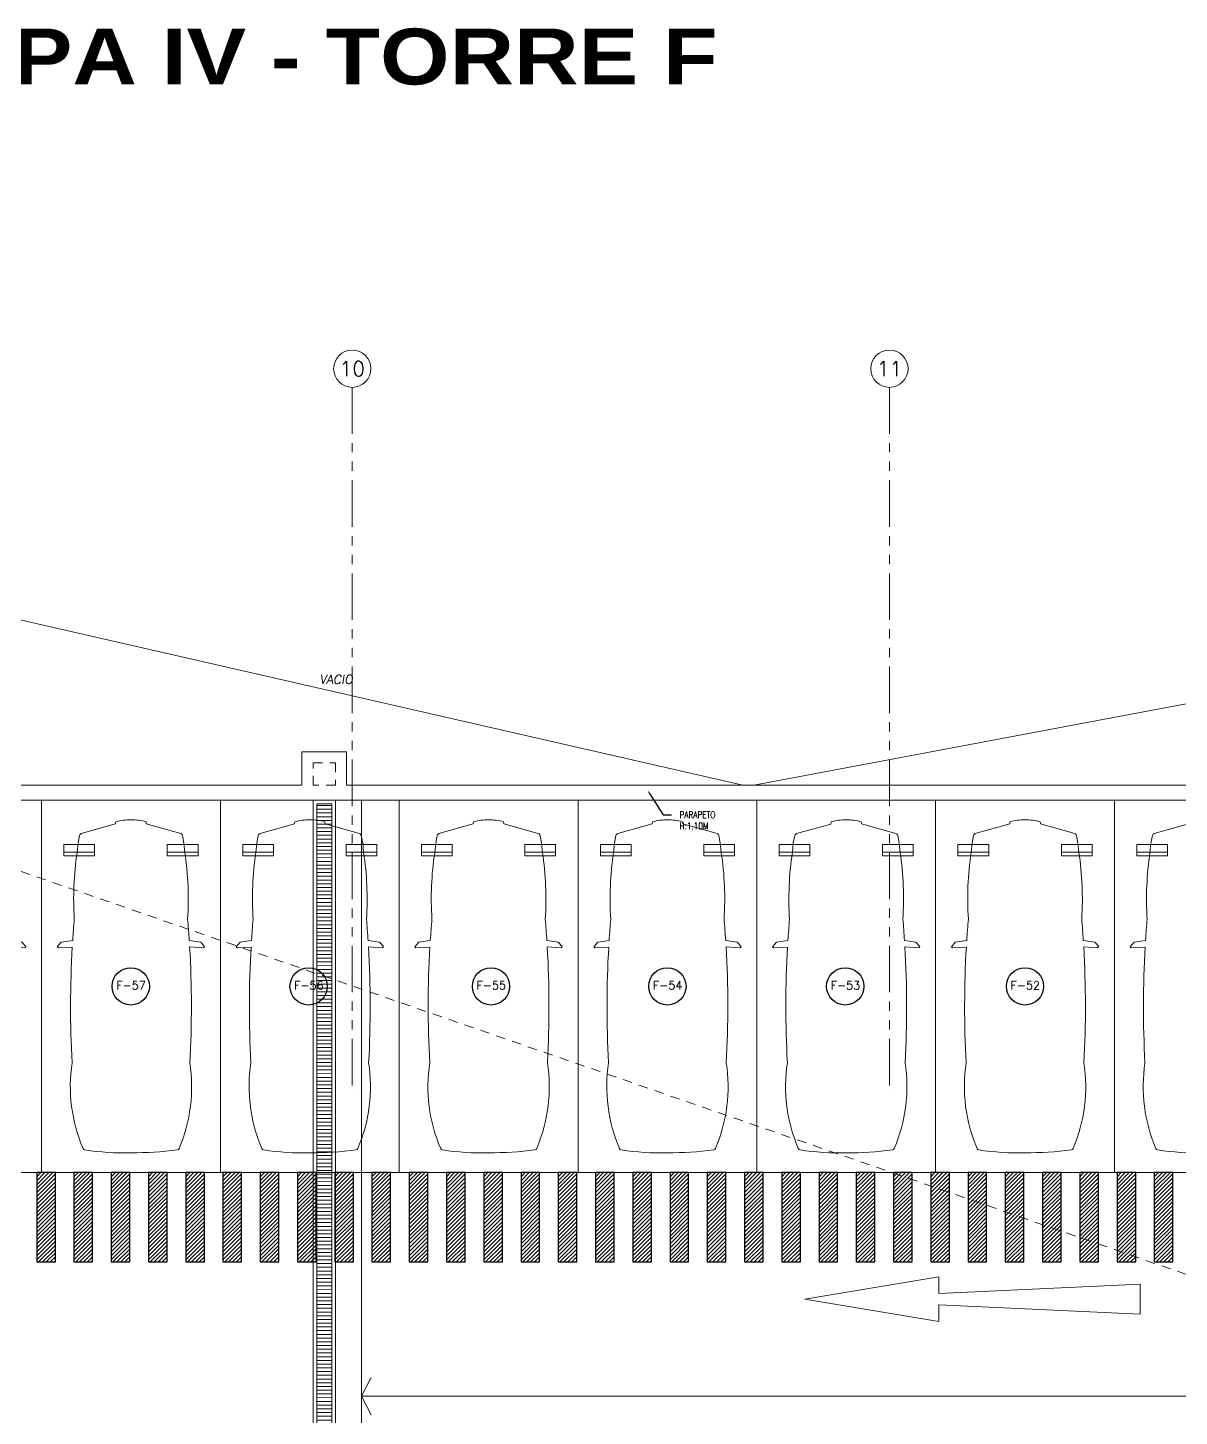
# Model space of a CAD drawing. Header units: millimetres. Extents: x 226317 to 226469, y 8188100 to 8188260.
# Drawn here: x 226398.71 to 226414.16, y 8188119.64 to 8188138.28 of the extents above; entities that cross this region are included whole.
import ezdxf
from ezdxf import colors
from ezdxf.entities.mleader import LeaderData, LeaderLine
from ezdxf.enums import TextEntityAlignment as Align
from ezdxf.math import Vec2, Vec3

# ---------------------------------------------------------------- set-up
doc = ezdxf.new("R2010")
doc.units = ezdxf.units.MM
for name, pattern in [('HIDDEN2', [0.1875, 0.125, -0.0625]), ('PHANTOM', [2.5, 1.25, -0.25, 0.25, -0.25, 0.25, -0.25]), ('PHANTOM2', [1.25, 0.625, -0.125, 0.125, -0.125, 0.125, -0.125])]:
    doc.linetypes.add(name, pattern=pattern)
for name, color, linetype in [('A-COTAS INT', 8, 'Continuous'), ('A-EJES', 8, 'PHANTOM'), ('A-LINEAS', 8, 'Continuous'), ('A-MOBILIARIO', 8, 'Continuous'), ('A-MURO BAJO', 8, 'Continuous'), ('A-NUMERO ESTAC', 8, 'Continuous'), ('A-PROYECCIONES', 8, 'HIDDEN2'), ('A-TEXTO-AMBIENTES', 8, 'Continuous'), ('A-TEXTO-INDICACIONES', 8, 'Continuous'), ('CIRCULACION PEATONAL', 8, 'Continuous'), ('DLP_MURO BAJO', 8, 'Continuous')]:
    doc.layers.add(name, color=color, linetype=linetype)
doc.layers.add('A-ETAPAS', color=8, linetype='Continuous', lineweight=35, plot=False)
doc.styles.add('R160-75', font='ariblk.ttf', dxfattribs={"height": 0.6})
doc.styles.add('ROMANS', font='ROMANS.shx', dxfattribs={"oblique": 10})
doc.styles.add('TXT_COTAS', font='romans.shx', dxfattribs={"width": 0.8})

# ---------------------------------------------------------------- blocks, each defined once
blk = doc.blocks.new('EJES 1P')
at = {"layer": 'A-EJES', "color": 8, "linetype": 'PHANTOM2', "lineweight": 0}
for points in [[(55.9943362424965, 5.345278552733362), (55.99433518093429, -4.158154760487378)], [(63.20433618087554, 5.345278551802039), (63.20433511931333, -4.1581547614187)]]:
    blk.add_lwpolyline(points, dxfattribs=at)
at = {"layer": 'A-EJES', "color": 8, "linetype": 'Continuous', "lineweight": 0}
for centre in [(55.99433624205994, 5.592360731214285), (63.20433618043899, 5.592360730282962)]:
    blk.add_circle(centre, 0.25, dxfattribs=at)
at = {"layer": 'A-EJES', "color": 8, "linetype": 'Continuous', "lineweight": 0, "style": 'ROMANS'}
for s, p in [('10', (55.99433624205994, 5.592360730282962)), ('11', (63.20433618043899, 5.59236072935164))]:
    blk.add_text(s, height=0.2, dxfattribs=at).set_placement(p, align=Align.MIDDLE_CENTER)
blk = doc.blocks.new('EJE')
at = {"linetype": 'Continuous'}
blk.add_circle((-4.656613e-10, -3.7252903e-09), 0.5, dxfattribs=at)
at = {"layer": 'A-TEXTO-INDICACIONES', "style": 'ROMANS'}
blk.add_attdef('EJE', text='', height=0.22, rotation=1.067217058e-07, dxfattribs=at).set_placement((0.0068061400004788, 0.02766973558132052), align=Align.MIDDLE_CENTER)
blk = doc.blocks.new('numeración')
at = {"layer": 'A-NUMERO ESTAC', "color": 8, "lineweight": 0, "xscale": 0.5, "yscale": 0.5, "zscale": 0.5}
for p, values in [((-64.98830639204243, -87.20025485940278), {'EJE': 'F-57'}), ((-62.60141921354807, -87.20025485940278), {'EJE': 'F-56'}), ((-60.15349942457397, -87.20025485940278), {'EJE': 'F-55'}), ((-57.78566925294581, -87.20025485940278), {'EJE': 'F-54'}), ((-55.39898568752687, -87.20025485940278), {'EJE': 'F-53'}), ((-52.98566925295745, -87.20025485940278), {'EJE': 'F-52'})]:
    blk.add_blockref('EJE', p, dxfattribs=at).add_auto_attribs(values)
blk = doc.blocks.new('*U60')
at = {"color": 8, "lineweight": 0, "ltscale": 0.5}
for p, q in [((0.2999999999064606, 4.301899374723462), (0.712564089486434, 4.301899372860816)), ((2.099999999894819, 4.301899374723462), (1.687435910314844, 4.301899374723462))]:
    blk.add_line(p, q, dxfattribs=at)
for points in [[(0, 0), (2.400000000000003, 0), (2.400000000000003, 5), (0, 5)], [(0.2999999999064606, 4.405005575418499), (0.2999999999064606, 4.25500557504597), (0.712564089486434, 4.25500557504597), (0.712564089486434, 4.405005573555852)], [(1.687435910314844, 4.405005575418499), (1.687435910314844, 4.25500557504597), (2.099999999894819, 4.25500557504597), (2.099999999894819, 4.405005575418499)]]:
    blk.add_lwpolyline(points, close=True, dxfattribs=at)
blk.add_lwpolyline([(1.987528844945797, 3.028522202071265), (2.174826331529359, 3.017961387783316), (2.188677233038063, 3.033225936144618), (2.135582110820861, 3.092103478759553), (1.982238905377762, 3.114782713422947, 0.005253419644038889), (1.960610162169651, 3.403024230234966, 0.05323468880448375), (1.922881289012321, 4.298445265069629), (1.909960859082231, 4.423920004889395), (1.890709687699156, 4.525403541773585), (1.886232188128608, 4.534997764310868, 0.2186562557100147), (1.867137849190796, 4.551199094653156), (1.405784301436099, 4.68041331440213), (1.402100344206071, 4.707649311509477, 0.09155394760763061), (1.199999999999965, 4.734330136008744, 0.09162043732155131), (0.9978996558110811, 4.708804217427994), (0.9942156983651791, 4.681568217724587), (0.532862150615877, 4.552353999814748, 0.2186562552153479), (0.5137678116788742, 4.536152669489409), (0.509290312102123, 4.526558446958687), (0.4900391407772553, 4.4250749100745), (0.4771187106999186, 4.299600172615821, 0.05323468880111815), (0.4393898377046448, 3.404179129908862, 0.005253420110187526), (0.4177610936803398, 3.115937606692341), (0.2644178889804173, 3.093258382082013), (0.2113227668214244, 3.034380841329721), (0.2251736682137129, 3.01911629296842), (0.4124711549047355, 3.029677107255861, 0.02826491459471849), (0.4099966653127016, 1.475695204805616, 0.1399238157925407), (0.5546126963907227, 0.324876973164095, 0.2721479777528903), (0.5785017503985411, 0.3060667694362756, 0.035352843949907), (1.200000000000272, 0.2656698639912349, 0.0456386399384704), (1.819188438492293, 0.3049118635303407, 0.2721479761988349), (1.843077493167715, 0.3237220675503025, 0.1398888083936435), (1.990003335143852, 1.474540296761161, 0.02826491464424222)], format="xyb", close=True, dxfattribs=at)
blk = doc.blocks.new('*U24')
at = {"layer": 'CIRCULACION PEATONAL'}
h = blk.add_hatch(dxfattribs=at)
h.set_pattern_fill('ANSI31', color=256, scale=0.3)
h.set_pattern_definition([(45, (28.75036784235422, 0), (-0.02651650429449553, 0.02651650429449553), [])])
h.paths.add_polyline_path([(29.04736672583536, 0.2275326177477837), (28.79736672589356, 0.2275326177477837), (28.79736672589356, -0.9724673796445131), (29.04736672583536, -0.9724673796445131)])
h = blk.add_hatch(dxfattribs=at)
h.set_pattern_fill('ANSI31', color=256, scale=0.3)
h.set_pattern_definition([(45, (29.25036784235422, 0), (-0.02651650429449553, 0.02651650429449553), [])])
h.paths.add_polyline_path([(29.54736672583536, 0.2275326177477837), (29.29736672589356, 0.2275326177477837), (29.29736672589356, -0.9724673796445131), (29.54736672583536, -0.9724673796445131)])
h = blk.add_hatch(dxfattribs=at)
h.set_pattern_fill('ANSI31', color=256, scale=0.3)
h.set_pattern_definition([(45, (29.75036784235422, 0), (-0.02651650429449553, 0.02651650429449553), [])])
h.paths.add_polyline_path([(30.04736672583536, 0.2275326177477837), (29.79736672589356, 0.2275326177477837), (29.79736672589356, -0.9724673796445131), (30.04736672583536, -0.9724673796445131)])
h = blk.add_hatch(dxfattribs=at)
h.set_pattern_fill('ANSI31', color=256, scale=0.3)
h.set_pattern_definition([(45, (30.25036784235422, 0), (-0.02651650429449553, 0.02651650429449553), [])])
h.paths.add_polyline_path([(30.54736672583536, 0.2275326177477837), (30.29736672589356, 0.2275326177477837), (30.29736672589356, -0.9724673796445131), (30.54736672583536, -0.9724673796445131)])
h = blk.add_hatch(dxfattribs=at)
h.set_pattern_fill('ANSI31', color=256, scale=0.3)
h.set_pattern_definition([(45, (30.75036784235422, 0), (-0.02651650429449553, 0.02651650429449553), [])])
h.paths.add_polyline_path([(31.04736672583536, 0.2275326177477837), (30.79736672589356, 0.2275326177477837), (30.79736672589356, -0.9724673796445131), (31.04736672583536, -0.9724673796445131)])
h = blk.add_hatch(dxfattribs=at)
h.set_pattern_fill('ANSI31', color=256, scale=0.3)
h.set_pattern_definition([(45, (31.25036784235422, 0), (-0.02651650429449553, 0.02651650429449553), [])])
h.paths.add_polyline_path([(31.54736672583536, 0.2275326177477837), (31.29736672589356, 0.2275326177477837), (31.29736672589356, -0.9724673796445131), (31.54736672583536, -0.9724673796445131)])
h = blk.add_hatch(dxfattribs=at)
h.set_pattern_fill('ANSI31', color=256, scale=0.3)
h.set_pattern_definition([(45, (31.75036784235422, 0), (-0.02651650429449553, 0.02651650429449553), [])])
h.paths.add_polyline_path([(32.04736672583536, 0.2275326177477837), (31.79736672589356, 0.2275326177477837), (31.79736672589356, -0.9724673796445131), (32.04736672583536, -0.9724673796445131)])
h = blk.add_hatch(dxfattribs=at)
h.set_pattern_fill('ANSI31', color=256, scale=0.3)
h.set_pattern_definition([(45, (32.25036784235422, 0), (-0.02651650429449553, 0.02651650429449553), [])])
h.paths.add_polyline_path([(32.54736672583536, 0.2275326177477837), (32.29736672589357, 0.2275326177477837), (32.29736672589357, -0.9724673796445131), (32.54736672583536, -0.9724673796445131)])
h = blk.add_hatch(dxfattribs=at)
h.set_pattern_fill('ANSI31', color=256, scale=0.3)
h.set_pattern_definition([(45, (32.75036784235422, 0), (-0.02651650429449553, 0.02651650429449553), [])])
h.paths.add_polyline_path([(33.04736672583536, 0.2275326177477837), (32.79736672589357, 0.2275326177477837), (32.79736672589357, -0.9724673796445131), (33.04736672583536, -0.9724673796445131)])
h = blk.add_hatch(dxfattribs=at)
h.set_pattern_fill('ANSI31', color=256, scale=0.3)
h.set_pattern_definition([(45, (33.25036784235422, 0), (-0.02651650429449553, 0.02651650429449553), [])])
h.paths.add_polyline_path([(33.54736672583536, 0.2275326177477837), (33.29736672589357, 0.2275326177477837), (33.29736672589357, -0.9724673796445131), (33.54736672583536, -0.9724673796445131)])
h = blk.add_hatch(dxfattribs=at)
h.set_pattern_fill('ANSI31', color=256, scale=0.3)
h.set_pattern_definition([(45, (33.75036784235422, 0), (-0.02651650429449553, 0.02651650429449553), [])])
h.paths.add_polyline_path([(34.04736672583536, 0.2275326177477837), (33.79736672589357, 0.2275326177477837), (33.79736672589357, -0.9724673796445131), (34.04736672583536, -0.9724673796445131)])
h = blk.add_hatch(dxfattribs=at)
h.set_pattern_fill('ANSI31', color=256, scale=0.3)
h.set_pattern_definition([(45, (34.25036784235422, 0), (-0.02651650429449553, 0.02651650429449553), [])])
h.paths.add_polyline_path([(34.54736672583536, 0.2275326177477837), (34.29736672589357, 0.2275326177477837), (34.29736672589357, -0.9724673796445131), (34.54736672583536, -0.9724673796445131)])
h = blk.add_hatch(dxfattribs=at)
h.set_pattern_fill('ANSI31', color=256, scale=0.3)
h.set_pattern_definition([(45, (34.75036784235422, 0), (-0.02651650429449553, 0.02651650429449553), [])])
h.paths.add_polyline_path([(35.04736672583536, 0.2275326177477837), (34.79736672589357, 0.2275326177477837), (34.79736672589357, -0.9724673796445131), (35.04736672583536, -0.9724673796445131)])
h = blk.add_hatch(dxfattribs=at)
h.set_pattern_fill('ANSI31', color=256, scale=0.3)
h.set_pattern_definition([(45, (35.25036784235422, 0), (-0.02651650429449553, 0.02651650429449553), [])])
h.paths.add_polyline_path([(35.54736672583536, 0.2275326177477837), (35.29736672589357, 0.2275326177477837), (35.29736672589357, -0.9724673796445131), (35.54736672583536, -0.9724673796445131)])
h = blk.add_hatch(dxfattribs=at)
h.set_pattern_fill('ANSI31', color=256, scale=0.3)
h.set_pattern_definition([(45, (35.75036784235422, 0), (-0.02651650429449553, 0.02651650429449553), [])])
h.paths.add_polyline_path([(36.04736672583536, 0.2275326177477837), (35.79736672589357, 0.2275326177477837), (35.79736672589357, -0.9724673796445131), (36.04736672583536, -0.9724673796445131)])
h = blk.add_hatch(dxfattribs=at)
h.set_pattern_fill('ANSI31', color=256, scale=0.3)
h.set_pattern_definition([(45, (36.25036784235422, 0), (-0.02651650429449553, 0.02651650429449553), [])])
h.paths.add_polyline_path([(36.54736672583536, 0.2275326177477837), (36.29736672589357, 0.2275326177477837), (36.29736672589357, -0.9724673796445131), (36.54736672583536, -0.9724673796445131)])
h = blk.add_hatch(dxfattribs=at)
h.set_pattern_fill('ANSI31', color=256, scale=0.3)
h.set_pattern_definition([(45, (36.75036784235422, 0), (-0.02651650429449553, 0.02651650429449553), [])])
h.paths.add_polyline_path([(37.04736672583536, 0.2275326177477837), (36.79736672589357, 0.2275326177477837), (36.79736672589357, -0.9724673796445131), (37.04736672583536, -0.9724673796445131)])
h = blk.add_hatch(dxfattribs=at)
h.set_pattern_fill('ANSI31', color=256, scale=0.3)
h.set_pattern_definition([(45, (37.25036784235422, 0), (-0.02651650429449553, 0.02651650429449553), [])])
h.paths.add_polyline_path([(37.54736672583536, 0.2275326177477837), (37.29736672589357, 0.2275326177477837), (37.29736672589357, -0.9724673796445131), (37.54736672583536, -0.9724673796445131)])
h = blk.add_hatch(dxfattribs=at)
h.set_pattern_fill('ANSI31', color=256, scale=0.3)
h.set_pattern_definition([(45, (37.75036784235422, 0), (-0.02651650429449553, 0.02651650429449553), [])])
h.paths.add_polyline_path([(38.04736672583536, 0.2275326177477837), (37.79736672589357, 0.2275326177477837), (37.79736672589357, -0.9724673796445131), (38.04736672583536, -0.9724673796445131)])
h = blk.add_hatch(dxfattribs=at)
h.set_pattern_fill('ANSI31', color=256, scale=0.3)
h.set_pattern_definition([(45, (38.25036784235422, 0), (-0.02651650429449553, 0.02651650429449553), [])])
h.paths.add_polyline_path([(38.54736672583536, 0.2275326177477837), (38.29736672589357, 0.2275326177477837), (38.29736672589357, -0.9724673796445131), (38.54736672583536, -0.9724673796445131)])
h = blk.add_hatch(dxfattribs=at)
h.set_pattern_fill('ANSI31', color=256, scale=0.3)
h.set_pattern_definition([(45, (38.75036784235422, 0), (-0.02651650429449553, 0.02651650429449553), [])])
h.paths.add_polyline_path([(39.04736672583536, 0.2275326177477837), (38.79736672589357, 0.2275326177477837), (38.79736672589357, -0.9724673796445131), (39.04736672583536, -0.9724673796445131)])
h = blk.add_hatch(dxfattribs=at)
h.set_pattern_fill('ANSI31', color=256, scale=0.3)
h.set_pattern_definition([(45, (39.25036784235422, 0), (-0.02651650429449553, 0.02651650429449553), [])])
h.paths.add_polyline_path([(39.54736672583536, 0.2275326177477837), (39.29736672589357, 0.2275326177477837), (39.29736672589357, -0.9724673796445131), (39.54736672583536, -0.9724673796445131)])
h = blk.add_hatch(dxfattribs=at)
h.set_pattern_fill('ANSI31', color=256, scale=0.3)
h.set_pattern_definition([(45, (39.75036784235422, 0), (-0.02651650429449553, 0.02651650429449553), [])])
h.paths.add_polyline_path([(40.04736672583536, 0.2275326177477837), (39.79736672589357, 0.2275326177477837), (39.79736672589357, -0.9724673796445131), (40.04736672583536, -0.9724673796445131)])
h = blk.add_hatch(dxfattribs=at)
h.set_pattern_fill('ANSI31', color=256, scale=0.3)
h.set_pattern_definition([(45, (40.25036784235422, 0), (-0.02651650429449553, 0.02651650429449553), [])])
h.paths.add_polyline_path([(40.54736672583536, 0.2275326177477837), (40.29736672589357, 0.2275326177477837), (40.29736672589357, -0.9724673796445131), (40.54736672583536, -0.9724673796445131)])
h = blk.add_hatch(dxfattribs=at)
h.set_pattern_fill('ANSI31', color=256, scale=0.3)
h.set_pattern_definition([(45, (40.75036784235422, 0), (-0.02651650429449553, 0.02651650429449553), [])])
h.paths.add_polyline_path([(41.04736672583536, 0.2275326177477837), (40.79736672589357, 0.2275326177477837), (40.79736672589357, -0.9724673796445131), (41.04736672583536, -0.9724673796445131)])
h = blk.add_hatch(dxfattribs=at)
h.set_pattern_fill('ANSI31', color=256, scale=0.3)
h.set_pattern_definition([(45, (41.25036784235422, 0), (-0.02651650429449553, 0.02651650429449553), [])])
h.paths.add_polyline_path([(41.54736672583536, 0.2275326177477837), (41.29736672589357, 0.2275326177477837), (41.29736672589357, -0.9724673796445131), (41.54736672583536, -0.9724673796445131)])
h = blk.add_hatch(dxfattribs=at)
h.set_pattern_fill('ANSI31', color=256, scale=0.3)
h.set_pattern_definition([(45, (41.75036784235422, 0), (-0.02651650429449553, 0.02651650429449553), [])])
h.paths.add_polyline_path([(42.04736672583536, 0.2275326177477837), (41.79736672589357, 0.2275326177477837), (41.79736672589357, -0.9724673796445131), (42.04736672583536, -0.9724673796445131)])
h = blk.add_hatch(dxfattribs=at)
h.set_pattern_fill('ANSI31', color=256, scale=0.3)
h.set_pattern_definition([(45, (42.25036784235422, 0), (-0.02651650429449553, 0.02651650429449553), [])])
h.paths.add_polyline_path([(42.54736672583536, 0.2275326177477837), (42.29736672589357, 0.2275326177477837), (42.29736672589357, -0.9724673796445131), (42.54736672583536, -0.9724673796445131)])
h = blk.add_hatch(dxfattribs=at)
h.set_pattern_fill('ANSI31', color=256, scale=0.3)
h.set_pattern_definition([(45, (42.75036784235422, 0), (-0.02651650429449553, 0.02651650429449553), [])])
h.paths.add_polyline_path([(43.04736672583536, 0.2275326177477837), (42.79736672589357, 0.2275326177477837), (42.79736672589357, -0.9724673796445131), (43.04736672583536, -0.9724673796445131)])
h = blk.add_hatch(dxfattribs=at)
h.set_pattern_fill('ANSI31', color=256, scale=0.3)
h.set_pattern_definition([(45, (43.25036784235422, 0), (-0.02651650429449553, 0.02651650429449553), [])])
h.paths.add_polyline_path([(43.54736672583536, 0.2275326177477837), (43.29736672589357, 0.2275326177477837), (43.29736672589357, -0.9724673796445131), (43.54736672583536, -0.9724673796445131)])
h = blk.add_hatch(dxfattribs=at)
h.set_pattern_fill('ANSI31', color=256, scale=0.3)
h.set_pattern_definition([(45, (43.75036784235422, 0), (-0.02651650429449553, 0.02651650429449553), [])])
h.paths.add_polyline_path([(44.04736672583536, 0.2275326177477837), (43.79736672589357, 0.2275326177477837), (43.79736672589357, -0.9724673796445131), (44.04736672583536, -0.9724673796445131)])
for points in [[(28.79736672589356, -0.9724673796445131), (29.04736672583536, -0.9724673796445131), (29.04736672583536, 0.2275326177477837), (28.79736672589356, 0.2275326177477837)], [(29.29736672589356, -0.9724673796445131), (29.54736672583536, -0.9724673796445131), (29.54736672583536, 0.2275326177477837), (29.29736672589356, 0.2275326177477837)], [(29.79736672589356, -0.9724673796445131), (30.04736672583536, -0.9724673796445131), (30.04736672583536, 0.2275326177477837), (29.79736672589356, 0.2275326177477837)], [(30.29736672589356, -0.9724673796445131), (30.54736672583536, -0.9724673796445131), (30.54736672583536, 0.2275326177477837), (30.29736672589356, 0.2275326177477837)], [(30.79736672589356, -0.9724673796445131), (31.04736672583536, -0.9724673796445131), (31.04736672583536, 0.2275326177477837), (30.79736672589356, 0.2275326177477837)], [(31.29736672589356, -0.9724673796445131), (31.54736672583536, -0.9724673796445131), (31.54736672583536, 0.2275326177477837), (31.29736672589356, 0.2275326177477837)], [(31.79736672589356, -0.9724673796445131), (32.04736672583536, -0.9724673796445131), (32.04736672583536, 0.2275326177477837), (31.79736672589356, 0.2275326177477837)], [(32.29736672589357, -0.9724673796445131), (32.54736672583536, -0.9724673796445131), (32.54736672583536, 0.2275326177477837), (32.29736672589357, 0.2275326177477837)], [(32.79736672589357, -0.9724673796445131), (33.04736672583536, -0.9724673796445131), (33.04736672583536, 0.2275326177477837), (32.79736672589357, 0.2275326177477837)], [(33.29736672589357, -0.9724673796445131), (33.54736672583536, -0.9724673796445131), (33.54736672583536, 0.2275326177477837), (33.29736672589357, 0.2275326177477837)], [(33.79736672589357, -0.9724673796445131), (34.04736672583536, -0.9724673796445131), (34.04736672583536, 0.2275326177477837), (33.79736672589357, 0.2275326177477837)], [(34.29736672589357, -0.9724673796445131), (34.54736672583536, -0.9724673796445131), (34.54736672583536, 0.2275326177477837), (34.29736672589357, 0.2275326177477837)], [(34.79736672589357, -0.9724673796445131), (35.04736672583536, -0.9724673796445131), (35.04736672583536, 0.2275326177477837), (34.79736672589357, 0.2275326177477837)], [(35.29736672589357, -0.9724673796445131), (35.54736672583536, -0.9724673796445131), (35.54736672583536, 0.2275326177477837), (35.29736672589357, 0.2275326177477837)], [(35.79736672589357, -0.9724673796445131), (36.04736672583536, -0.9724673796445131), (36.04736672583536, 0.2275326177477837), (35.79736672589357, 0.2275326177477837)], [(36.29736672589357, -0.9724673796445131), (36.54736672583536, -0.9724673796445131), (36.54736672583536, 0.2275326177477837), (36.29736672589357, 0.2275326177477837)], [(36.79736672589357, -0.9724673796445131), (37.04736672583536, -0.9724673796445131), (37.04736672583536, 0.2275326177477837), (36.79736672589357, 0.2275326177477837)], [(37.29736672589357, -0.9724673796445131), (37.54736672583536, -0.9724673796445131), (37.54736672583536, 0.2275326177477837), (37.29736672589357, 0.2275326177477837)], [(37.79736672589357, -0.9724673796445131), (38.04736672583536, -0.9724673796445131), (38.04736672583536, 0.2275326177477837), (37.79736672589357, 0.2275326177477837)], [(38.29736672589357, -0.9724673796445131), (38.54736672583536, -0.9724673796445131), (38.54736672583536, 0.2275326177477837), (38.29736672589357, 0.2275326177477837)], [(38.79736672589357, -0.9724673796445131), (39.04736672583536, -0.9724673796445131), (39.04736672583536, 0.2275326177477837), (38.79736672589357, 0.2275326177477837)], [(39.29736672589357, -0.9724673796445131), (39.54736672583536, -0.9724673796445131), (39.54736672583536, 0.2275326177477837), (39.29736672589357, 0.2275326177477837)], [(39.79736672589357, -0.9724673796445131), (40.04736672583536, -0.9724673796445131), (40.04736672583536, 0.2275326177477837), (39.79736672589357, 0.2275326177477837)], [(40.29736672589357, -0.9724673796445131), (40.54736672583536, -0.9724673796445131), (40.54736672583536, 0.2275326177477837), (40.29736672589357, 0.2275326177477837)], [(40.79736672589357, -0.9724673796445131), (41.04736672583536, -0.9724673796445131), (41.04736672583536, 0.2275326177477837), (40.79736672589357, 0.2275326177477837)], [(41.29736672589357, -0.9724673796445131), (41.54736672583536, -0.9724673796445131), (41.54736672583536, 0.2275326177477837), (41.29736672589357, 0.2275326177477837)], [(41.79736672589357, -0.9724673796445131), (42.04736672583536, -0.9724673796445131), (42.04736672583536, 0.2275326177477837), (41.79736672589357, 0.2275326177477837)], [(42.29736672589357, -0.9724673796445131), (42.54736672583536, -0.9724673796445131), (42.54736672583536, 0.2275326177477837), (42.29736672589357, 0.2275326177477837)], [(42.79736672589357, -0.9724673796445131), (43.04736672583536, -0.9724673796445131), (43.04736672583536, 0.2275326177477837), (42.79736672589357, 0.2275326177477837)], [(43.29736672589357, -0.9724673796445131), (43.54736672583536, -0.9724673796445131), (43.54736672583536, 0.2275326177477837), (43.29736672589357, 0.2275326177477837)], [(43.79736672589357, -0.9724673796445131), (44.04736672583536, -0.9724673796445131), (44.04736672583536, 0.2275326177477837), (43.79736672589357, 0.2275326177477837)]]:
    blk.add_lwpolyline(points, close=True, dxfattribs=at)
blk = doc.blocks.new('PO_GUARDIA CIVIL ESQ FAISANES_PLANTAS_Sotanos_REVA_2022.01.24 - copia$0$XREF_SOTANOS - ETAPA 1-2020.06.26$0$frr')
at = {"color": 8, "lineweight": 0}
blk.add_lwpolyline([(-0.2000000000000455, -4.499999999999886), (0.2000000000000455, -4.5), (0.07500150000004169, -1.800000000000068), (0.2999999999999545, -1.799999999999955), (0, 0), (-0.2999999999999545, -1.799999999999955), (-0.07500149999981431, -1.799999999999955)], close=True, dxfattribs=at)
blk = doc.blocks.new('TEXTOSSS')
at = {"transparency": 33554483, "rotation": 90}
blk.add_blockref('PO_GUARDIA CIVIL ESQ FAISANES_PLANTAS_Sotanos_REVA_2022.01.24 - copia$0$XREF_SOTANOS - ETAPA 1-2020.06.26$0$frr', (-58.67189817124745, -80.2000014577061), dxfattribs=at)
at = {"layer": 'A-TEXTO-AMBIENTES', "color": 8, "lineweight": 0, "insert": (-64.96430769289145, -71.87789448630065), "char_height": 0.12, "width": 2.556211270681947, "attachment_point": 5, "style": 'ROMANS'}
blk.add_mtext('VACIO', dxfattribs=at)
at = {"layer": 'A-TEXTO-INDICACIONES', "color": 8, "lineweight": 0}
ml = blk.add_multileader_mtext('Standard', dxfattribs=at)
ml.set_content('\\pxsm1,ql,t16;PARAPETO\\PH:1.10M', color=8, style='TXT_COTAS')
ml.set_leader_properties(color=7)
ml.build(insert=Vec2(0, 0))
ml.multileader.update_dxf_attribs({"dogleg_length": 0.1104934798556762, "arrow_head_size": 0.07})
ctx = ml.context
ctx.base_point, ctx.char_height, ctx.arrow_head_size, ctx.landing_gap_size, ctx.plane_origin = Vec3(-60.46395672711628, -73.69624547380954), 0.09, 0.07, 0.05, Vec3(-60.72768001619261, -74.13647004310042)
ctx.text_align_type = 2
notes = []
notes.append((ctx, [(0, (1, 1, 0), (-60.57445020697196, -73.69624547380954), (1, 0), 0.1104934798556762, [(0, [(-60.78379997398588, -73.36610176414251)], 0, [])])]))
ctx.mtext.insert, ctx.mtext.width, ctx.mtext.defined_height, ctx.mtext.alignment, ctx.mtext.flow_direction = Vec3(-59.90309958427679, -73.65124547388405), 0.4515877524388725, 0.4369191216492239, 3, 5
for ctx, leaders in notes:
    for number, flags, end, landing, length, lines in leaders:
        leader = LeaderData()
        leader.index, (leader.has_last_leader_line, leader.has_dogleg_vector, leader.attachment_direction) = number, flags
        leader.last_leader_point, leader.dogleg_vector, leader.dogleg_length = Vec3(end), Vec3(landing), length
        for number, points, colour, breaks in lines:
            line = LeaderLine()
            line.index, line.vertices, line.color, line.breaks = number, Vec3.list(points), colors.encode_raw_color(colour), breaks
            leader.lines.append(line)
        ctx.leaders.append(leader)
blk = doc.blocks.new('arq. estac.')
at = {"lineweight": 0}
h = blk.add_hatch(dxfattribs=at)
h.set_pattern_fill('_USER', color=8, scale=0.05, angle=-180, pattern_type=0)
h.set_pattern_definition([(180, (453135.5173912937, 16376269.58647458), (-1.83697019872103e-17, -0.05), [])])
h.paths.add_polyline_path([(226698.2091257057, 8188116.603896274), (226698.0091257046, 8188116.603896274), (226698.0091257055, 8188132.503892601), (226698.2091257057, 8188132.503892601)])
at = {"color": 8, "lineweight": 0}
blk.add_line((226698.6091279664, 8188124.553898088), (226730.2891255251, 8188124.553839779), dxfattribs=at)
for points in [[(226698.2591257055, 8188116.553896274), (226697.9591257048, 8188116.553896274), (226697.9591257057, 8188132.553892601), (226698.2591257055, 8188132.553892601)], [(226698.2091257057, 8188116.603896274), (226698.0091257046, 8188116.603896274), (226698.0091257055, 8188132.503892601), (226698.2091257057, 8188132.503892601)]]:
    blk.add_lwpolyline(points, close=True, dxfattribs=at)
for points in [[(226698.7362772647, 8188124.30239807), (226698.6091268359, 8188124.553900324), (226698.7362772741, 8188124.802398071)], [(226698.7362772666, 8188124.302397943), (226698.6091268345, 8188124.553900197), (226698.7362772703, 8188124.802397944)]]:
    blk.add_lwpolyline(points, dxfattribs=at)
at = {"layer": 'A-LINEAS', "color": 8, "lineweight": 0}
blk.add_lwpolyline([(226698.6091257054, 8188116.553895663), (226730.2891254524, 8188116.553893181), (226730.2891256264, 8188132.553892915), (226698.6091257054, 8188132.553894022)], close=True, dxfattribs=at)
at = {"layer": 'A-MURO BAJO', "color": 8, "lineweight": 0}
for p, q in [((226693.5252973155, 8188135.089966948, -1.242521553591208e-06), (226703.7253096636, 8188132.753895016, -1.242521648237016e-06)), ((226716.2751860314, 8188135.089966949, -5.135469683344623e-07), (226703.8753096644, 8188132.754075264, -1.242521648237016e-06))]:
    blk.add_line(p, q, dxfattribs=at)
for points in [[(226691.2741249487, 8188132.753895378), (226697.8091258021, 8188132.753865978), (226697.8091258021, 8188133.203894565), (226698.409125802, 8188133.203894565), (226698.409125802, 8188132.753863627), (226716.2751808215, 8188132.753835778)], [(226691.2741249488, 8188132.553895821), (226716.2751808208, 8188132.553894329)]]:
    blk.add_lwpolyline(points, dxfattribs=at)
at = {"layer": 'A-PROYECCIONES', "color": 8, "lineweight": 0}
blk.add_line((226691.2741249488, 8188132.553896402), (226737.5291257857, 8188116.553895967), dxfattribs=at)
blk.add_lwpolyline([(226697.9591258021, 8188132.753894565), (226697.9591258021, 8188133.053894565), (226698.2591258021, 8188133.053894565), (226698.2591258021, 8188132.753894565)], close=True, dxfattribs=at)
blk.add_blockref('EJES 1P', (226642.4897912069, 8188132.75389568))
at = {"rotation": 180.0005141974605}
blk.add_blockref('*U24', (226738.2965017186, 8188126.581433092), dxfattribs=at)
at = {"transparency": 33554483, "rotation": 90}
blk.add_blockref('PO_GUARDIA CIVIL ESQ FAISANES_PLANTAS_Sotanos_REVA_2022.01.24 - copia$0$XREF_SOTANOS - ETAPA 1-2020.06.26$0$frr', (226704.559125965, 8188125.853895882), dxfattribs=at)
at = {"layer": 'A-COTAS INT'}
blk.add_blockref('TEXTOSSS', (226763.2310241363, 8188206.05389734), dxfattribs=at)
at = {"layer": 'A-ETAPAS'}
blk.add_blockref('numeración', (226760.4997950284, 8188217.254150522), dxfattribs=at)
at = {"layer": 'A-MOBILIARIO', "xscale": -1}
for p in [(226694.3141257754, 8188127.553895663), (226696.7141257754, 8188127.553895663), (226699.1141257754, 8188127.553895663), (226701.5141257754, 8188127.553895663), (226703.9141257754, 8188127.553895663), (226706.3141257754, 8188127.553613448), (226708.7141257754, 8188127.553895663), (226711.1141257754, 8188127.553895663)]:
    blk.add_blockref('*U60', p, dxfattribs=at)
at = {"layer": 'DLP_MURO BAJO', "color": 8}
blk.add_blockref('EJES 1P', (226642.4897912069, 8188132.75389568), dxfattribs=at)
at = {"layer": 'A-ETAPAS', "color": 1, "lineweight": 0, "style": 'R160-75'}
blk.add_text('ETAPA IV - TORRE F', height=0.75, dxfattribs=at).set_placement((226697.4586869648, 8188142.163042257), align=Align.CENTER)

msp = doc.modelspace()

# ---------------------------------------------------------------- block references
msp.add_blockref('arq. estac.', (-295.4220376470475, -4.645514124073088))

doc.saveas('drawing.dxf')
